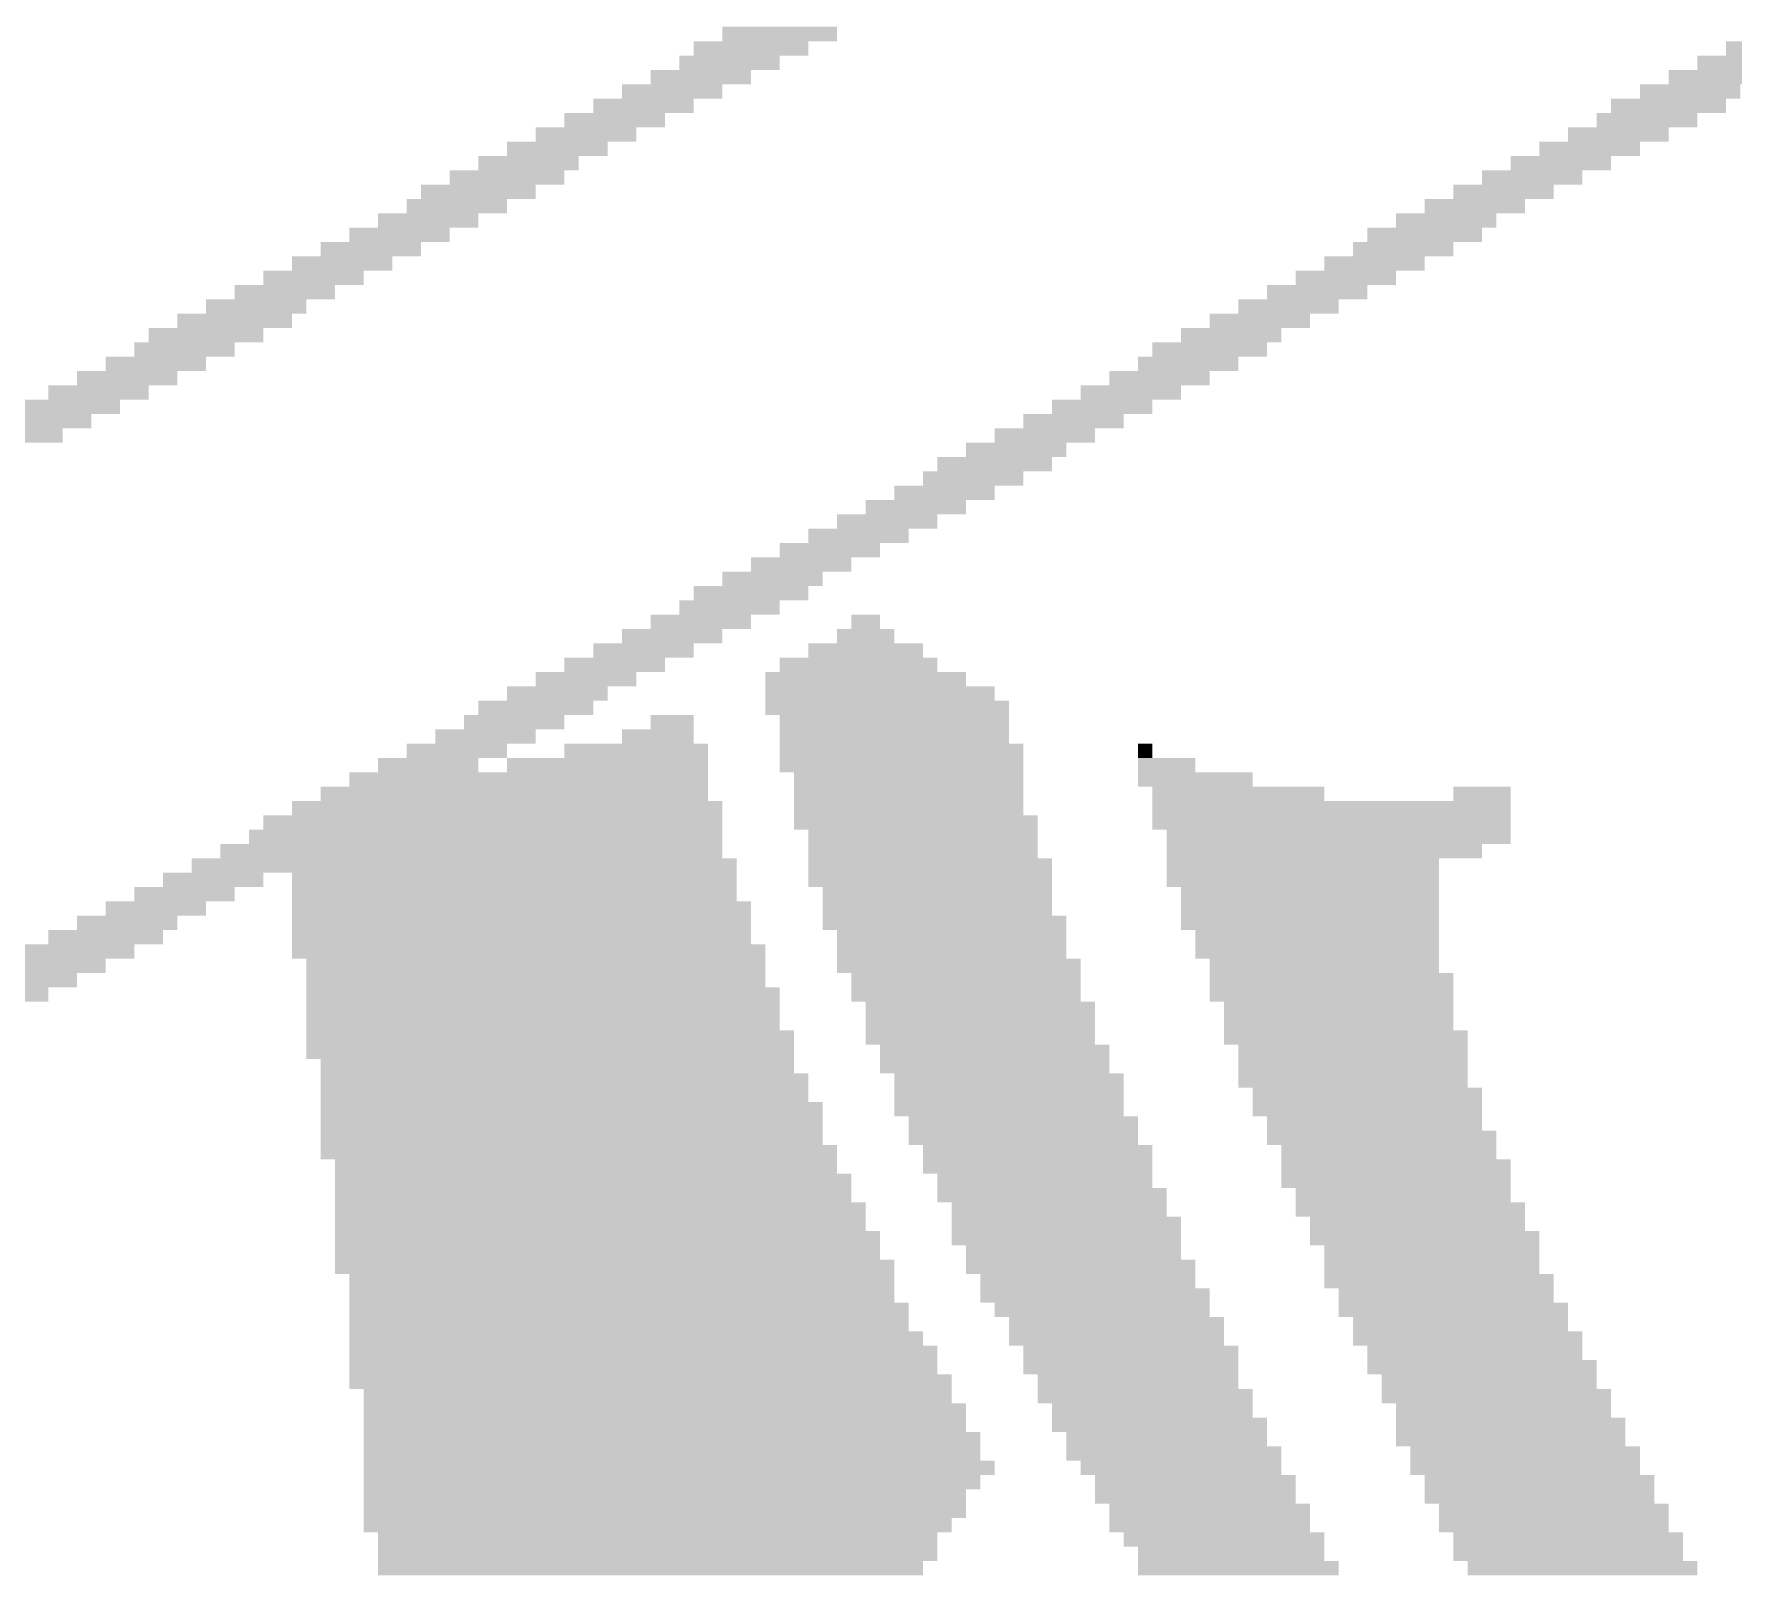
# Model space of a CAD drawing. Header units: inches. Extents: x 0.1 to 13.6, y 0 to 11.7.
# Drawn here: x 6.101 to 9.11, y 3.304 to 6.022 of the extents above; entities that cross this region are included whole.
import ezdxf

# ---------------------------------------------------------------- set-up
doc = ezdxf.new("R2010")
doc.units = ezdxf.units.IN
doc.header["$MEASUREMENT"] = 0

msp = doc.modelspace()

# ---------------------------------------------------------------- linework, layer by layer
for points in [[(7.523, 6.009), (7.3198, 6.009), (7.523, 6.0344), (7.3198, 6.0344)], [(7.4722, 5.9836), (7.269, 5.9836), (7.4722, 6.009), (7.269, 6.009)], [(9.2756, 5.9836), (9.0978, 5.9836), (9.2756, 6.009), (9.0978, 6.009)], [(7.4214, 5.9582), (7.2436, 5.9582), (7.4214, 5.9836), (7.2436, 5.9836)], [(9.2248, 5.9582), (9.047, 5.9582), (9.2248, 5.9836), (9.047, 5.9836)], [(7.3198, 5.9074), (7.142, 5.9074), (7.3198, 5.9328), (7.142, 5.9328)], [(7.3706, 5.9328), (7.1928, 5.9328), (7.3706, 5.9582), (7.1928, 5.9582)], [(9.1232, 5.9074), (8.9454, 5.9074), (9.1232, 5.9328), (8.9454, 5.9328)], [(9.174, 5.9328), (8.9962, 5.9328), (9.174, 5.9582), (8.9962, 5.9582)], [(7.269, 5.882), (7.0912, 5.882), (7.269, 5.9074), (7.0912, 5.9074)], [(9.0978, 5.882), (8.8946, 5.882), (9.0978, 5.9074), (8.8946, 5.9074)], [(7.2182, 5.8566), (7.0404, 5.8566), (7.2182, 5.882), (7.0404, 5.882)], [(9.047, 5.8566), (8.8692, 5.8566), (9.047, 5.882), (8.8692, 5.882)], [(7.1674, 5.8312), (6.9896, 5.8312), (7.1674, 5.8566), (6.9896, 5.8566)], [(8.9962, 5.8312), (8.8184, 5.8312), (8.9962, 5.8566), (8.8184, 5.8566)], [(7.1166, 5.8058), (6.9388, 5.8058), (7.1166, 5.8312), (6.9388, 5.8312)], [(8.9454, 5.8058), (8.7676, 5.8058), (8.9454, 5.8312), (8.7676, 5.8312)], [(7.0404, 5.755), (6.8372, 5.755), (7.0404, 5.7804), (6.8372, 5.7804)], [(7.0658, 5.7804), (6.888, 5.7804), (7.0658, 5.8058), (6.888, 5.8058)], [(8.8438, 5.755), (8.666, 5.755), (8.8438, 5.7804), (8.666, 5.7804)], [(8.8946, 5.7804), (8.7168, 5.7804), (8.8946, 5.8058), (8.7168, 5.8058)], [(6.9896, 5.7296), (6.7864, 5.7296), (6.9896, 5.755), (6.7864, 5.755)], [(8.793, 5.7296), (8.6152, 5.7296), (8.793, 5.755), (8.6152, 5.755)], [(6.9388, 5.7042), (6.761, 5.7042), (6.9388, 5.7296), (6.761, 5.7296)], [(8.7422, 5.7042), (8.5644, 5.7042), (8.7422, 5.7296), (8.5644, 5.7296)], [(6.888, 5.6788), (6.7102, 5.6788), (6.888, 5.7042), (6.7102, 5.7042)], [(8.6914, 5.6788), (8.5136, 5.6788), (8.6914, 5.7042), (8.5136, 5.7042)], [(6.8372, 5.6534), (6.6594, 5.6534), (6.8372, 5.6788), (6.6594, 5.6788)], [(8.666, 5.6534), (8.4628, 5.6534), (8.666, 5.6788), (8.4628, 5.6788)], [(6.7864, 5.628), (6.6086, 5.628), (6.7864, 5.6534), (6.6086, 5.6534)], [(8.6152, 5.628), (8.4374, 5.628), (8.6152, 5.6534), (8.4374, 5.6534)], [(6.6848, 5.5772), (6.507, 5.5772), (6.6848, 5.6026), (6.507, 5.6026)], [(6.7356, 5.6026), (6.5578, 5.6026), (6.7356, 5.628), (6.5578, 5.628)], [(8.5136, 5.5772), (8.3358, 5.5772), (8.5136, 5.6026), (8.3358, 5.6026)], [(8.5644, 5.6026), (8.3866, 5.6026), (8.5644, 5.628), (8.3866, 5.628)], [(6.634, 5.5518), (6.4562, 5.5518), (6.634, 5.5772), (6.4562, 5.5772)], [(8.4628, 5.5518), (8.285, 5.5518), (8.4628, 5.5772), (8.285, 5.5772)], [(6.5832, 5.5264), (6.4054, 5.5264), (6.5832, 5.5518), (6.4054, 5.5518)], [(8.412, 5.5264), (8.2342, 5.5264), (8.412, 5.5518), (8.2342, 5.5518)], [(6.5578, 5.501), (6.3546, 5.501), (6.5578, 5.5264), (6.3546, 5.5264)], [(8.3612, 5.501), (8.1834, 5.501), (8.3612, 5.5264), (8.1834, 5.5264)], [(6.507, 5.4756), (6.3038, 5.4756), (6.507, 5.501), (6.3038, 5.501)], [(8.3104, 5.4756), (8.1326, 5.4756), (8.3104, 5.501), (8.1326, 5.501)], [(6.4054, 5.4248), (6.2276, 5.4248), (6.4054, 5.4502), (6.2276, 5.4502)], [(6.4562, 5.4502), (6.2784, 5.4502), (6.4562, 5.4756), (6.2784, 5.4756)], [(8.2342, 5.4248), (8.0564, 5.4248), (8.2342, 5.4502), (8.0564, 5.4502)], [(8.285, 5.4502), (8.0818, 5.4502), (8.285, 5.4756), (8.0818, 5.4756)], [(6.3546, 5.3994), (6.1768, 5.3994), (6.3546, 5.4248), (6.1768, 5.4248)], [(8.1834, 5.3994), (8.0056, 5.3994), (8.1834, 5.4248), (8.0056, 5.4248)], [(6.3038, 5.374), (6.126, 5.374), (6.3038, 5.3994), (6.126, 5.3994)], [(8.1326, 5.374), (7.9548, 5.374), (8.1326, 5.3994), (7.9548, 5.3994)], [(6.253, 5.3486), (6.0752, 5.3486), (6.253, 5.374), (6.0752, 5.374)], [(8.0818, 5.3486), (7.904, 5.3486), (8.0818, 5.374), (7.904, 5.374)], [(6.2022, 5.3232), (6.0244, 5.3232), (6.2022, 5.3486), (6.0244, 5.3486)], [(8.031, 5.3232), (7.8532, 5.3232), (8.031, 5.3486), (7.8532, 5.3486)], [(6.1514, 5.2978), (5.9736, 5.2978), (6.1514, 5.3232), (5.9736, 5.3232)], [(7.9294, 5.2724), (7.7516, 5.2724), (7.9294, 5.2978), (7.7516, 5.2978)], [(7.9802, 5.2978), (7.8024, 5.2978), (7.9802, 5.3232), (7.8024, 5.3232)], [(7.904, 5.247), (7.7008, 5.247), (7.904, 5.2724), (7.7008, 5.2724)], [(7.8532, 5.2216), (7.6754, 5.2216), (7.8532, 5.247), (7.6754, 5.247)], [(7.8024, 5.1962), (7.6246, 5.1962), (7.8024, 5.2216), (7.6246, 5.2216)], [(7.7516, 5.1708), (7.5738, 5.1708), (7.7516, 5.1962), (7.5738, 5.1962)], [(7.7008, 5.1454), (7.523, 5.1454), (7.7008, 5.1708), (7.523, 5.1708)], [(7.5992, 5.0946), (7.4214, 5.0946), (7.5992, 5.12), (7.4214, 5.12)], [(7.65, 5.12), (7.4722, 5.12), (7.65, 5.1454), (7.4722, 5.1454)], [(7.5484, 5.0692), (7.3706, 5.0692), (7.5484, 5.0946), (7.3706, 5.0946)], [(7.4976, 5.0438), (7.3198, 5.0438), (7.4976, 5.0692), (7.3198, 5.0692)], [(7.4722, 5.0184), (7.269, 5.0184), (7.4722, 5.0438), (7.269, 5.0438)], [(7.4214, 4.993), (7.2436, 4.993), (7.4214, 5.0184), (7.2436, 5.0184)], [(7.3198, 4.9422), (7.142, 4.9422), (7.3198, 4.9676), (7.142, 4.9676)], [(7.3706, 4.9676), (7.1928, 4.9676), (7.3706, 4.993), (7.1928, 4.993)], [(7.6246, 4.9422), (7.523, 4.9422), (7.6246, 4.9676), (7.523, 4.9676)], [(7.5992, 4.9676), (7.5484, 4.9676), (7.5992, 4.993), (7.5484, 4.993)], [(7.269, 4.9168), (7.0912, 4.9168), (7.269, 4.9422), (7.0912, 4.9422)], [(7.6754, 4.9168), (7.4722, 4.9168), (7.6754, 4.9422), (7.4722, 4.9422)], [(7.2182, 4.8914), (7.0404, 4.8914), (7.2182, 4.9168), (7.0404, 4.9168)], [(7.7008, 4.8914), (7.4214, 4.8914), (7.7008, 4.9168), (7.4214, 4.9168)], [(7.1674, 4.866), (6.9896, 4.866), (7.1674, 4.8914), (6.9896, 4.8914)], [(7.7516, 4.866), (7.396, 4.866), (7.7516, 4.8914), (7.396, 4.8914)], [(7.1166, 4.8406), (6.9388, 4.8406), (7.1166, 4.866), (6.9388, 4.866)], [(7.8024, 4.8406), (7.396, 4.8406), (7.8024, 4.866), (7.396, 4.866)], [(7.0912, 4.8152), (6.888, 4.8152), (7.0912, 4.8406), (6.888, 4.8406)], [(7.8278, 4.8152), (7.396, 4.8152), (7.8278, 4.8406), (7.396, 4.8406)], [(6.9896, 4.7644), (6.8118, 4.7644), (6.9896, 4.7898), (6.8118, 4.7898)], [(7.0404, 4.7898), (6.8626, 4.7898), (7.0404, 4.8152), (6.8626, 4.8152)], [(7.269, 4.7644), (7.142, 4.7644), (7.269, 4.7898), (7.142, 4.7898)], [(7.269, 4.7898), (7.1928, 4.7898), (7.269, 4.8152), (7.1928, 4.8152)], [(7.8278, 4.7898), (7.4214, 4.7898), (7.8278, 4.8152), (7.4214, 4.8152)], [(7.8278, 4.7644), (7.4214, 4.7644), (7.8278, 4.7898), (7.4214, 4.7898)], [(6.9388, 4.739), (6.761, 4.739), (6.9388, 4.7644), (6.761, 4.7644)], [(7.2944, 4.739), (7.0404, 4.739), (7.2944, 4.7644), (7.0404, 4.7644)], [(7.8532, 4.739), (7.4214, 4.739), (7.8532, 4.7644), (7.4214, 4.7644)], [(8.0818, 4.739), (8.0564, 4.739), (8.0818, 4.7644), (8.0564, 4.7644)], [(6.888, 4.7136), (6.7102, 4.7136), (6.888, 4.739), (6.7102, 4.739)], [(7.2944, 4.7136), (6.9388, 4.7136), (7.2944, 4.739), (6.9388, 4.739)], [(7.8532, 4.7136), (7.4214, 4.7136), (7.8532, 4.739), (7.4214, 4.739)], [(8.158, 4.7136), (8.0564, 4.7136), (8.158, 4.739), (8.0564, 4.739)], [(7.2944, 4.6882), (6.6594, 4.6882), (7.2944, 4.7136), (6.6594, 4.7136)], [(7.8532, 4.6882), (7.4468, 4.6882), (7.8532, 4.7136), (7.4468, 4.7136)], [(8.2596, 4.6882), (8.0564, 4.6882), (8.2596, 4.7136), (8.0564, 4.7136)], [(7.2944, 4.6628), (6.6086, 4.6628), (7.2944, 4.6882), (6.6086, 4.6882)], [(7.8532, 4.6628), (7.4468, 4.6628), (7.8532, 4.6882), (7.4468, 4.6882)], [(8.3866, 4.6628), (8.0818, 4.6628), (8.3866, 4.6882), (8.0818, 4.6882)], [(8.7168, 4.6628), (8.6152, 4.6628), (8.7168, 4.6882), (8.6152, 4.6882)], [(7.3198, 4.612), (6.507, 4.612), (7.3198, 4.6374), (6.507, 4.6374)], [(7.3198, 4.6374), (6.5578, 4.6374), (7.3198, 4.6628), (6.5578, 4.6628)], [(7.8532, 4.6374), (7.4468, 4.6374), (7.8532, 4.6628), (7.4468, 4.6628)], [(7.8786, 4.612), (7.4468, 4.612), (7.8786, 4.6374), (7.4468, 4.6374)], [(8.7168, 4.6374), (8.0818, 4.6374), (8.7168, 4.6628), (8.0818, 4.6628)], [(8.7168, 4.612), (8.0818, 4.612), (8.7168, 4.6374), (8.0818, 4.6374)], [(7.3198, 4.5866), (6.4816, 4.5866), (7.3198, 4.612), (6.4816, 4.612)], [(7.8786, 4.5866), (7.4722, 4.5866), (7.8786, 4.612), (7.4722, 4.612)], [(8.7168, 4.5866), (8.1072, 4.5866), (8.7168, 4.612), (8.1072, 4.612)], [(7.3198, 4.5612), (6.4308, 4.5612), (7.3198, 4.5866), (6.4308, 4.5866)], [(7.8786, 4.5612), (7.4722, 4.5612), (7.8786, 4.5866), (7.4722, 4.5866)], [(8.666, 4.5612), (8.1072, 4.5612), (8.666, 4.5866), (8.1072, 4.5866)], [(7.3452, 4.5358), (6.38, 4.5358), (7.3452, 4.5612), (6.38, 4.5612)], [(7.904, 4.5358), (7.4722, 4.5358), (7.904, 4.5612), (7.4722, 4.5612)], [(8.5898, 4.5358), (8.1072, 4.5358), (8.5898, 4.5612), (8.1072, 4.5612)], [(6.507, 4.5104), (6.3292, 4.5104), (6.507, 4.5358), (6.3292, 4.5358)], [(7.3452, 4.5104), (6.5578, 4.5104), (7.3452, 4.5358), (6.5578, 4.5358)], [(7.904, 4.5104), (7.4722, 4.5104), (7.904, 4.5358), (7.4722, 4.5358)], [(8.5898, 4.5104), (8.1072, 4.5104), (8.5898, 4.5358), (8.1072, 4.5358)], [(6.4054, 4.4596), (6.2276, 4.4596), (6.4054, 4.485), (6.2276, 4.485)], [(6.4562, 4.485), (6.2784, 4.485), (6.4562, 4.5104), (6.2784, 4.5104)], [(7.3452, 4.485), (6.5578, 4.485), (7.3452, 4.5104), (6.5578, 4.5104)], [(7.3706, 4.4596), (6.5578, 4.4596), (7.3706, 4.485), (6.5578, 4.485)], [(7.904, 4.485), (7.4976, 4.485), (7.904, 4.5104), (7.4976, 4.5104)], [(7.904, 4.4596), (7.4976, 4.4596), (7.904, 4.485), (7.4976, 4.485)], [(8.5898, 4.485), (8.1326, 4.485), (8.5898, 4.5104), (8.1326, 4.5104)], [(8.5898, 4.4596), (8.1326, 4.4596), (8.5898, 4.485), (8.1326, 4.485)], [(6.3546, 4.4342), (6.1768, 4.4342), (6.3546, 4.4596), (6.1768, 4.4596)], [(7.3706, 4.4342), (6.5578, 4.4342), (7.3706, 4.4596), (6.5578, 4.4596)], [(7.9294, 4.4342), (7.4976, 4.4342), (7.9294, 4.4596), (7.4976, 4.4596)], [(8.5898, 4.4342), (8.1326, 4.4342), (8.5898, 4.4596), (8.1326, 4.4596)], [(6.3292, 4.4088), (6.126, 4.4088), (6.3292, 4.4342), (6.126, 4.4342)], [(7.3706, 4.4088), (6.5578, 4.4088), (7.3706, 4.4342), (6.5578, 4.4342)], [(7.9294, 4.4088), (7.523, 4.4088), (7.9294, 4.4342), (7.523, 4.4342)], [(8.5898, 4.4088), (8.158, 4.4088), (8.5898, 4.4342), (8.158, 4.4342)], [(6.2784, 4.3834), (6.0752, 4.3834), (6.2784, 4.4088), (6.0752, 4.4088)], [(7.396, 4.3834), (6.5578, 4.3834), (7.396, 4.4088), (6.5578, 4.4088)], [(7.9294, 4.3834), (7.523, 4.3834), (7.9294, 4.4088), (7.523, 4.4088)], [(8.5898, 4.3834), (8.158, 4.3834), (8.5898, 4.4088), (8.158, 4.4088)], [(6.2276, 4.358), (6.0498, 4.358), (6.2276, 4.3834), (6.0498, 4.3834)], [(7.396, 4.358), (6.5832, 4.358), (7.396, 4.3834), (6.5832, 4.3834)], [(7.9548, 4.358), (7.523, 4.358), (7.9548, 4.3834), (7.523, 4.3834)], [(8.5898, 4.358), (8.1834, 4.358), (8.5898, 4.3834), (8.1834, 4.3834)], [(6.1768, 4.3326), (5.999, 4.3326), (6.1768, 4.358), (5.999, 4.358)], [(7.396, 4.3326), (6.5832, 4.3326), (7.396, 4.358), (6.5832, 4.358)], [(7.9548, 4.3326), (7.5484, 4.3326), (7.9548, 4.358), (7.5484, 4.358)], [(8.6152, 4.3326), (8.1834, 4.3326), (8.6152, 4.358), (8.1834, 4.358)], [(6.126, 4.3072), (5.9482, 4.3072), (6.126, 4.3326), (5.9482, 4.3326)], [(7.4214, 4.3072), (6.5832, 4.3072), (7.4214, 4.3326), (6.5832, 4.3326)], [(7.4214, 4.2818), (6.5832, 4.2818), (7.4214, 4.3072), (6.5832, 4.3072)], [(7.9548, 4.3072), (7.5484, 4.3072), (7.9548, 4.3326), (7.5484, 4.3326)], [(7.9802, 4.2818), (7.5738, 4.2818), (7.9802, 4.3072), (7.5738, 4.3072)], [(8.6152, 4.3072), (8.1834, 4.3072), (8.6152, 4.3326), (8.1834, 4.3326)], [(8.6152, 4.2818), (8.2088, 4.2818), (8.6152, 4.3072), (8.2088, 4.3072)], [(7.4214, 4.2564), (6.5832, 4.2564), (7.4214, 4.2818), (6.5832, 4.2818)], [(7.9802, 4.2564), (7.5738, 4.2564), (7.9802, 4.2818), (7.5738, 4.2818)], [(8.6152, 4.2564), (8.2088, 4.2564), (8.6152, 4.2818), (8.2088, 4.2818)], [(7.4468, 4.231), (6.5832, 4.231), (7.4468, 4.2564), (6.5832, 4.2564)], [(7.9802, 4.231), (7.5738, 4.231), (7.9802, 4.2564), (7.5738, 4.2564)], [(8.6406, 4.231), (8.2088, 4.231), (8.6406, 4.2564), (8.2088, 4.2564)], [(7.4468, 4.2056), (6.5832, 4.2056), (7.4468, 4.231), (6.5832, 4.231)], [(8.0056, 4.2056), (7.5992, 4.2056), (8.0056, 4.231), (7.5992, 4.231)], [(8.6406, 4.2056), (8.2342, 4.2056), (8.6406, 4.231), (8.2342, 4.231)], [(7.4468, 4.1802), (6.6086, 4.1802), (7.4468, 4.2056), (6.6086, 4.2056)], [(8.0056, 4.1802), (7.5992, 4.1802), (8.0056, 4.2056), (7.5992, 4.2056)], [(8.6406, 4.1802), (8.2342, 4.1802), (8.6406, 4.2056), (8.2342, 4.2056)], [(7.4722, 4.1548), (6.6086, 4.1548), (7.4722, 4.1802), (6.6086, 4.1802)], [(7.4722, 4.1294), (6.6086, 4.1294), (7.4722, 4.1548), (6.6086, 4.1548)], [(8.031, 4.1548), (7.6246, 4.1548), (8.031, 4.1802), (7.6246, 4.1802)], [(8.031, 4.1294), (7.6246, 4.1294), (8.031, 4.1548), (7.6246, 4.1548)], [(8.6406, 4.1548), (8.2342, 4.1548), (8.6406, 4.1802), (8.2342, 4.1802)], [(8.666, 4.1294), (8.2596, 4.1294), (8.666, 4.1548), (8.2596, 4.1548)], [(7.4976, 4.104), (6.6086, 4.104), (7.4976, 4.1294), (6.6086, 4.1294)], [(8.031, 4.104), (7.6246, 4.104), (8.031, 4.1294), (7.6246, 4.1294)], [(8.666, 4.104), (8.2596, 4.104), (8.666, 4.1294), (8.2596, 4.1294)], [(7.4976, 4.0786), (6.6086, 4.0786), (7.4976, 4.104), (6.6086, 4.104)], [(8.0564, 4.0786), (7.65, 4.0786), (8.0564, 4.104), (7.65, 4.104)], [(8.666, 4.0786), (8.285, 4.0786), (8.666, 4.104), (8.285, 4.104)], [(7.4976, 4.0532), (6.6086, 4.0532), (7.4976, 4.0786), (6.6086, 4.0786)], [(8.0564, 4.0532), (7.65, 4.0532), (8.0564, 4.0786), (7.65, 4.0786)], [(8.6914, 4.0532), (8.285, 4.0532), (8.6914, 4.0786), (8.285, 4.0786)], [(7.523, 4.0278), (6.6086, 4.0278), (7.523, 4.0532), (6.6086, 4.0532)], [(8.0818, 4.0278), (7.6754, 4.0278), (8.0818, 4.0532), (7.6754, 4.0532)], [(8.6914, 4.0278), (8.3104, 4.0278), (8.6914, 4.0532), (8.3104, 4.0532)], [(7.523, 4.0024), (6.634, 4.0024), (7.523, 4.0278), (6.634, 4.0278)], [(8.0818, 4.0024), (7.6754, 4.0024), (8.0818, 4.0278), (7.6754, 4.0278)], [(8.7168, 4.0024), (8.3104, 4.0024), (8.7168, 4.0278), (8.3104, 4.0278)], [(7.5484, 3.977), (6.634, 3.977), (7.5484, 4.0024), (6.634, 4.0024)], [(7.5484, 3.9516), (6.634, 3.9516), (7.5484, 3.977), (6.634, 3.977)], [(8.0818, 3.977), (7.7008, 3.977), (8.0818, 4.0024), (7.7008, 4.0024)], [(8.1072, 3.9516), (7.7008, 3.9516), (8.1072, 3.977), (7.7008, 3.977)], [(8.7168, 3.977), (8.3104, 3.977), (8.7168, 4.0024), (8.3104, 4.0024)], [(8.7168, 3.9516), (8.3358, 3.9516), (8.7168, 3.977), (8.3358, 3.977)], [(7.5738, 3.9262), (6.634, 3.9262), (7.5738, 3.9516), (6.634, 3.9516)], [(8.1072, 3.9262), (7.7262, 3.9262), (8.1072, 3.9516), (7.7262, 3.9516)], [(8.7422, 3.9262), (8.3358, 3.9262), (8.7422, 3.9516), (8.3358, 3.9516)], [(7.5738, 3.9008), (6.634, 3.9008), (7.5738, 3.9262), (6.634, 3.9262)], [(8.1326, 3.9008), (7.7262, 3.9008), (8.1326, 3.9262), (7.7262, 3.9262)], [(8.7422, 3.9008), (8.3612, 3.9008), (8.7422, 3.9262), (8.3612, 3.9262)], [(7.5992, 3.8754), (6.634, 3.8754), (7.5992, 3.9008), (6.634, 3.9008)], [(8.1326, 3.8754), (7.7262, 3.8754), (8.1326, 3.9008), (7.7262, 3.9008)], [(8.7676, 3.8754), (8.3612, 3.8754), (8.7676, 3.9008), (8.3612, 3.9008)], [(7.5992, 3.85), (6.634, 3.85), (7.5992, 3.8754), (6.634, 3.8754)], [(8.1326, 3.85), (7.7516, 3.85), (8.1326, 3.8754), (7.7516, 3.8754)], [(8.7676, 3.85), (8.3866, 3.85), (8.7676, 3.8754), (8.3866, 3.8754)], [(7.6246, 3.8246), (6.634, 3.8246), (7.6246, 3.85), (6.634, 3.85)], [(7.6246, 3.7992), (6.6594, 3.7992), (7.6246, 3.8246), (6.6594, 3.8246)], [(8.158, 3.8246), (7.7516, 3.8246), (8.158, 3.85), (7.7516, 3.85)], [(8.158, 3.7992), (7.777, 3.7992), (8.158, 3.8246), (7.777, 3.8246)], [(8.7676, 3.8246), (8.3866, 3.8246), (8.7676, 3.85), (8.3866, 3.85)], [(8.793, 3.7992), (8.3866, 3.7992), (8.793, 3.8246), (8.3866, 3.8246)], [(7.6246, 3.7738), (6.6594, 3.7738), (7.6246, 3.7992), (6.6594, 3.7992)], [(8.1834, 3.7738), (7.777, 3.7738), (8.1834, 3.7992), (7.777, 3.7992)], [(8.793, 3.7738), (8.412, 3.7738), (8.793, 3.7992), (8.412, 3.7992)], [(7.65, 3.7484), (6.6594, 3.7484), (7.65, 3.7738), (6.6594, 3.7738)], [(8.1834, 3.7484), (7.8024, 3.7484), (8.1834, 3.7738), (7.8024, 3.7738)], [(8.8184, 3.7484), (8.412, 3.7484), (8.8184, 3.7738), (8.412, 3.7738)], [(7.65, 3.723), (6.6594, 3.723), (7.65, 3.7484), (6.6594, 3.7484)], [(8.2088, 3.723), (7.8278, 3.723), (8.2088, 3.7484), (7.8278, 3.7484)], [(8.8184, 3.723), (8.4374, 3.723), (8.8184, 3.7484), (8.4374, 3.7484)], [(7.6754, 3.6976), (6.6594, 3.6976), (7.6754, 3.723), (6.6594, 3.723)], [(8.2088, 3.6976), (7.8278, 3.6976), (8.2088, 3.723), (7.8278, 3.723)], [(8.8438, 3.6976), (8.4374, 3.6976), (8.8438, 3.723), (8.4374, 3.723)], [(7.7008, 3.6722), (6.6594, 3.6722), (7.7008, 3.6976), (6.6594, 3.6976)], [(7.7008, 3.6468), (6.6594, 3.6468), (7.7008, 3.6722), (6.6594, 3.6722)], [(8.2342, 3.6722), (7.8532, 3.6722), (8.2342, 3.6976), (7.8532, 3.6976)], [(8.2342, 3.6468), (7.8532, 3.6468), (8.2342, 3.6722), (7.8532, 3.6722)], [(8.8438, 3.6722), (8.4628, 3.6722), (8.8438, 3.6976), (8.4628, 3.6976)], [(8.8692, 3.6468), (8.4628, 3.6468), (8.8692, 3.6722), (8.4628, 3.6722)], [(7.7262, 3.6214), (6.6594, 3.6214), (7.7262, 3.6468), (6.6594, 3.6468)], [(8.2342, 3.6214), (7.8786, 3.6214), (8.2342, 3.6468), (7.8786, 3.6468)], [(8.8692, 3.6214), (8.4882, 3.6214), (8.8692, 3.6468), (8.4882, 3.6468)], [(7.7262, 3.596), (6.6848, 3.596), (7.7262, 3.6214), (6.6848, 3.6214)], [(8.2596, 3.596), (7.8786, 3.596), (8.2596, 3.6214), (7.8786, 3.6214)], [(8.8946, 3.596), (8.4882, 3.596), (8.8946, 3.6214), (8.4882, 3.6214)], [(7.7516, 3.5706), (6.6848, 3.5706), (7.7516, 3.596), (6.6848, 3.596)], [(8.2596, 3.5706), (7.904, 3.5706), (8.2596, 3.596), (7.904, 3.596)], [(8.8946, 3.5706), (8.5136, 3.5706), (8.8946, 3.596), (8.5136, 3.596)], [(7.7516, 3.5452), (6.6848, 3.5452), (7.7516, 3.5706), (6.6848, 3.5706)], [(8.285, 3.5452), (7.904, 3.5452), (8.285, 3.5706), (7.904, 3.5706)], [(8.92, 3.5452), (8.5136, 3.5452), (8.92, 3.5706), (8.5136, 3.5706)], [(7.777, 3.5198), (6.6848, 3.5198), (7.777, 3.5452), (6.6848, 3.5452)], [(8.285, 3.5198), (7.9294, 3.5198), (8.285, 3.5452), (7.9294, 3.5452)], [(8.92, 3.5198), (8.5136, 3.5198), (8.92, 3.5452), (8.5136, 3.5452)], [(7.777, 3.4944), (6.6848, 3.4944), (7.777, 3.5198), (6.6848, 3.5198)], [(7.8024, 3.469), (6.6848, 3.469), (7.8024, 3.4944), (6.6848, 3.4944)], [(8.3104, 3.4944), (7.9294, 3.4944), (8.3104, 3.5198), (7.9294, 3.5198)], [(8.3104, 3.469), (7.9548, 3.469), (8.3104, 3.4944), (7.9548, 3.4944)], [(8.9454, 3.4944), (8.539, 3.4944), (8.9454, 3.5198), (8.539, 3.5198)], [(8.9454, 3.469), (8.539, 3.469), (8.9454, 3.4944), (8.539, 3.4944)], [(7.777, 3.4436), (6.6848, 3.4436), (7.777, 3.469), (6.6848, 3.469)], [(8.3358, 3.4436), (7.9802, 3.4436), (8.3358, 3.469), (7.9802, 3.469)], [(8.9708, 3.4436), (8.5644, 3.4436), (8.9708, 3.469), (8.5644, 3.469)], [(7.7516, 3.4182), (6.6848, 3.4182), (7.7516, 3.4436), (6.6848, 3.4436)], [(8.3358, 3.4182), (7.9802, 3.4182), (8.3358, 3.4436), (7.9802, 3.4436)], [(8.9708, 3.4182), (8.5644, 3.4182), (8.9708, 3.4436), (8.5644, 3.4436)], [(7.7516, 3.3928), (6.6848, 3.3928), (7.7516, 3.4182), (6.6848, 3.4182)], [(8.3612, 3.3928), (8.0056, 3.3928), (8.3612, 3.4182), (8.0056, 3.4182)], [(8.9962, 3.3928), (8.5898, 3.3928), (8.9962, 3.4182), (8.5898, 3.4182)], [(7.7262, 3.3674), (6.6848, 3.3674), (7.7262, 3.3928), (6.6848, 3.3928)], [(8.3612, 3.3674), (8.0056, 3.3674), (8.3612, 3.3928), (8.0056, 3.3928)], [(8.9962, 3.3674), (8.5898, 3.3674), (8.9962, 3.3928), (8.5898, 3.3928)], [(7.7008, 3.342), (6.7102, 3.342), (7.7008, 3.3674), (6.7102, 3.3674)], [(7.7008, 3.3166), (6.7102, 3.3166), (7.7008, 3.342), (6.7102, 3.342)], [(8.3866, 3.342), (8.031, 3.342), (8.3866, 3.3674), (8.031, 3.3674)], [(8.3866, 3.3166), (8.0564, 3.3166), (8.3866, 3.342), (8.0564, 3.342)], [(9.0216, 3.342), (8.6152, 3.342), (9.0216, 3.3674), (8.6152, 3.3674)], [(9.0216, 3.3166), (8.6152, 3.3166), (9.0216, 3.342), (8.6152, 3.342)], [(7.6754, 3.2912), (6.7102, 3.2912), (7.6754, 3.3166), (6.7102, 3.3166)], [(8.412, 3.2912), (8.0564, 3.2912), (8.412, 3.3166), (8.0564, 3.3166)], [(9.047, 3.2912), (8.6406, 3.2912), (9.047, 3.3166), (8.6406, 3.3166)]]:
    msp.add_solid(points)

doc.saveas('drawing.dxf')
